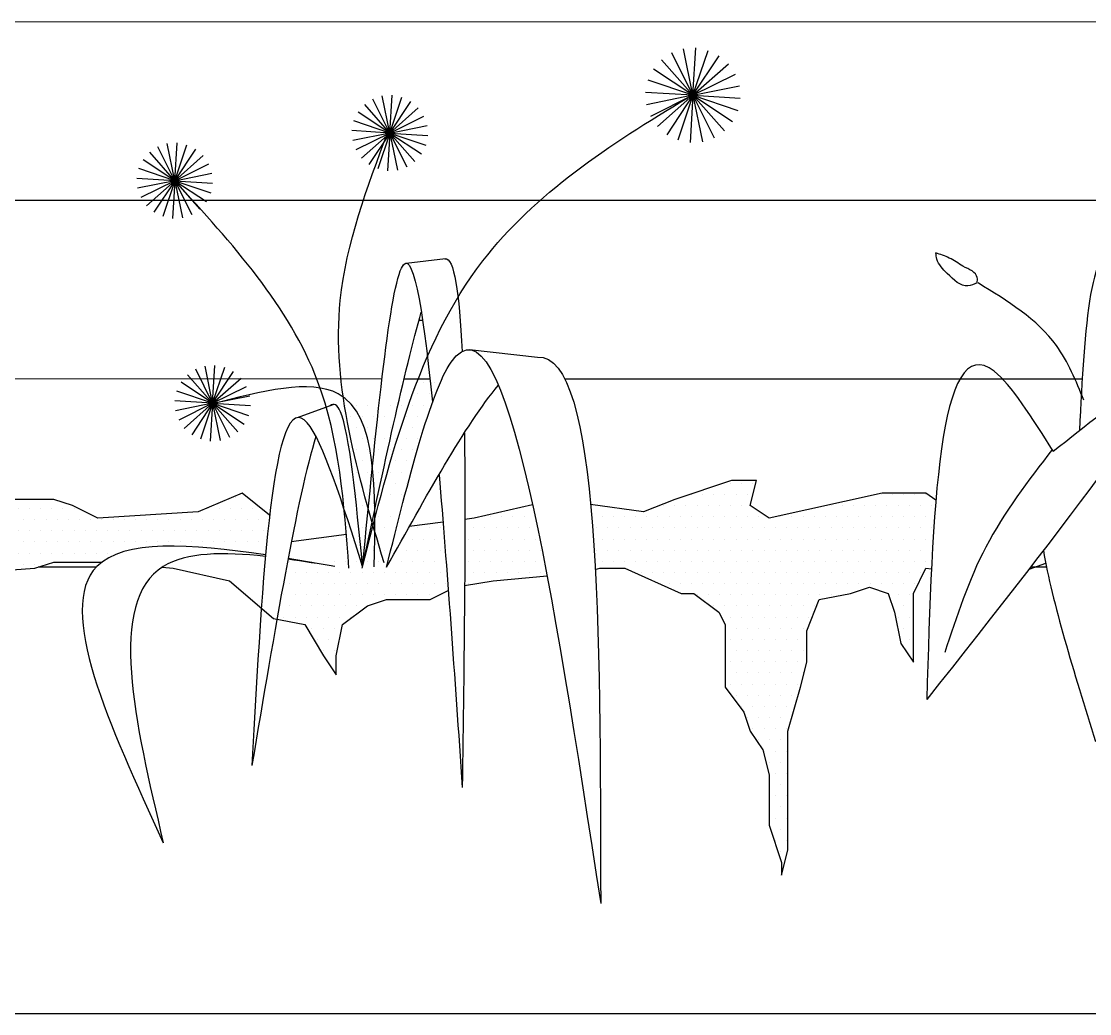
# Model space of a CAD drawing. Extents: x -7 to 226, y -20 to 32.
# Drawn here: x 162.669 to 163.267, y 7.074 to 7.63 of the extents above; entities that cross this region are included whole.
import ezdxf

# ---------------------------------------------------------------- set-up
doc = ezdxf.new("R2010")
doc.units = 0
doc.header["$LTSCALE"] = 20
doc.layers.get('0').update_dxf_attribs({"linetype": 'CONTINUOUS'})
for name, color, linetype in [('DIM', 244, 'CONTINUOUS'), ('MADEIRAME', 244, 'CONTINUOUS'), ('TELHADO', 1, 'CONTINUOUS'), ('VEGETAÇÃO', 92, 'CONTINUOUS'), ('VISTAP', 244, 'CONTINUOUS')]:
    doc.layers.add(name, color=color, linetype=linetype)

# ---------------------------------------------------------------- blocks, each defined once
blk = doc.blocks.new('*X90')
at = {"color": 0, "linetype": 'CONTINUOUS'}
for p, q in [((-18.471875, -31.10625), (-18.471875, -31.10625)), ((-18.465625, -31.10625), (-18.465625, -31.10625)), ((-18.475, -31.1125), (-18.475, -31.1125)), ((-18.46875, -31.1125), (-18.46875, -31.1125)), ((-18.515625, -31.11875), (-18.515625, -31.11875)), ((-18.509375, -31.11875), (-18.509375, -31.11875)), ((-18.503125, -31.11875), (-18.503125, -31.11875)), ((-18.496875, -31.11875), (-18.496875, -31.11875)), ((-18.490625, -31.11875), (-18.490625, -31.11875)), ((-18.484375, -31.11875), (-18.484375, -31.11875)), ((-18.478125, -31.11875), (-18.478125, -31.11875)), ((-18.471875, -31.11875), (-18.471875, -31.11875)), ((-18.5125, -31.125), (-18.5125, -31.125)), ((-18.50625, -31.125), (-18.50625, -31.125)), ((-18.5, -31.125), (-18.5, -31.125)), ((-18.49375, -31.125), (-18.49375, -31.125)), ((-18.4875, -31.125), (-18.4875, -31.125)), ((-18.48125, -31.125), (-18.48125, -31.125)), ((-18.475, -31.125), (-18.475, -31.125)), ((-18.515625, -31.13125), (-18.515625, -31.13125)), ((-18.509375, -31.13125), (-18.509375, -31.13125)), ((-18.503125, -31.13125), (-18.503125, -31.13125)), ((-18.496875, -31.13125), (-18.496875, -31.13125)), ((-18.490625, -31.13125), (-18.490625, -31.13125)), ((-18.484375, -31.13125), (-18.484375, -31.13125)), ((-18.478125, -31.13125), (-18.478125, -31.13125)), ((-18.471875, -31.13125), (-18.471875, -31.13125)), ((-18.5125, -31.1375), (-18.5125, -31.1375)), ((-18.50625, -31.1375), (-18.50625, -31.1375)), ((-18.5, -31.1375), (-18.5, -31.1375)), ((-18.49375, -31.1375), (-18.49375, -31.1375)), ((-18.4875, -31.1375), (-18.4875, -31.1375)), ((-18.48125, -31.1375), (-18.48125, -31.1375)), ((-18.475, -31.1375), (-18.475, -31.1375)), ((-18.509375, -31.14375), (-18.509375, -31.14375)), ((-18.503125, -31.14375), (-18.503125, -31.14375)), ((-18.496875, -31.14375), (-18.496875, -31.14375)), ((-18.490625, -31.14375), (-18.490625, -31.14375)), ((-18.484375, -31.14375), (-18.484375, -31.14375)), ((-18.478125, -31.14375), (-18.478125, -31.14375)), ((-18.5125, -31.15), (-18.5125, -31.15)), ((-18.50625, -31.15), (-18.50625, -31.15)), ((-18.5, -31.15), (-18.5, -31.15)), ((-18.49375, -31.15), (-18.49375, -31.15)), ((-18.4875, -31.15), (-18.4875, -31.15)), ((-18.48125, -31.15), (-18.48125, -31.15)), ((-18.509375, -31.15625), (-18.509375, -31.15625)), ((-18.503125, -31.15625), (-18.503125, -31.15625)), ((-18.496875, -31.15625), (-18.496875, -31.15625)), ((-18.490625, -31.15625), (-18.490625, -31.15625)), ((-18.484375, -31.15625), (-18.484375, -31.15625)), ((-18.50625, -31.1625), (-18.50625, -31.1625)), ((-18.5, -31.1625), (-18.5, -31.1625)), ((-18.49375, -31.1625), (-18.49375, -31.1625)), ((-18.4875, -31.1625), (-18.4875, -31.1625)), ((-18.48125, -31.1625), (-18.48125, -31.1625)), ((-18.509375, -31.16875), (-18.509375, -31.16875)), ((-18.503125, -31.16875), (-18.503125, -31.16875)), ((-18.496875, -31.16875), (-18.496875, -31.16875)), ((-18.490625, -31.16875), (-18.490625, -31.16875)), ((-18.484375, -31.16875), (-18.484375, -31.16875)), ((-18.50625, -31.175), (-18.50625, -31.175)), ((-18.5, -31.175), (-18.5, -31.175)), ((-18.4125, -31.175), (-18.4125, -31.175)), ((-18.515625, -31.18125), (-18.515625, -31.18125)), ((-18.503125, -31.18125), (-18.503125, -31.18125)), ((-18.496875, -31.18125), (-18.496875, -31.18125)), ((-18.490625, -31.18125), (-18.490625, -31.18125)), ((-18.434375, -31.18125), (-18.434375, -31.18125)), ((-18.428125, -31.18125), (-18.428125, -31.18125)), ((-18.421875, -31.18125), (-18.421875, -31.18125)), ((-18.415625, -31.18125), (-18.415625, -31.18125)), ((-18.409375, -31.18125), (-18.409375, -31.18125)), ((-18.50625, -31.1875), (-18.50625, -31.1875)), ((-18.49375, -31.1875), (-18.49375, -31.1875)), ((-18.4875, -31.1875), (-18.4875, -31.1875)), ((-18.475, -31.1875), (-18.475, -31.1875)), ((-18.46875, -31.1875), (-18.46875, -31.1875)), ((-18.4625, -31.1875), (-18.4625, -31.1875)), ((-18.44375, -31.1875), (-18.44375, -31.1875)), ((-18.4375, -31.1875), (-18.4375, -31.1875)), ((-18.43125, -31.1875), (-18.43125, -31.1875)), ((-18.425, -31.1875), (-18.425, -31.1875)), ((-18.41875, -31.1875), (-18.41875, -31.1875)), ((-18.4125, -31.1875), (-18.4125, -31.1875)), ((-18.528125, -31.19375), (-18.528125, -31.19375)), ((-18.521875, -31.19375), (-18.521875, -31.19375)), ((-18.515625, -31.19375), (-18.515625, -31.19375)), ((-18.503125, -31.19375), (-18.503125, -31.19375)), ((-18.478125, -31.19375), (-18.478125, -31.19375)), ((-18.471875, -31.19375), (-18.471875, -31.19375)), ((-18.465625, -31.19375), (-18.465625, -31.19375)), ((-18.446875, -31.19375), (-18.446875, -31.19375)), ((-18.440625, -31.19375), (-18.440625, -31.19375)), ((-18.434375, -31.19375), (-18.434375, -31.19375)), ((-18.428125, -31.19375), (-18.428125, -31.19375)), ((-18.421875, -31.19375), (-18.421875, -31.19375)), ((-18.415625, -31.19375), (-18.415625, -31.19375)), ((-18.409375, -31.19375), (-18.409375, -31.19375)), ((-18.5, -31.2), (-18.5, -31.2)), ((-18.49375, -31.2), (-18.49375, -31.2)), ((-18.48125, -31.2), (-18.48125, -31.2)), ((-18.475, -31.2), (-18.475, -31.2)), ((-18.46875, -31.2), (-18.46875, -31.2)), ((-18.4625, -31.2), (-18.4625, -31.2)), ((-18.44375, -31.2), (-18.44375, -31.2)), ((-18.4375, -31.2), (-18.4375, -31.2)), ((-18.43125, -31.2), (-18.43125, -31.2)), ((-18.425, -31.2), (-18.425, -31.2)), ((-18.41875, -31.2), (-18.41875, -31.2)), ((-18.4125, -31.2), (-18.4125, -31.2)), ((-18.40625, -31.2), (-18.40625, -31.2)), ((-18.546875, -31.20625), (-18.546875, -31.20625)), ((-18.540625, -31.20625), (-18.540625, -31.20625)), ((-18.534375, -31.20625), (-18.534375, -31.20625)), ((-18.528125, -31.20625), (-18.528125, -31.20625)), ((-18.521875, -31.20625), (-18.521875, -31.20625)), ((-18.515625, -31.20625), (-18.515625, -31.20625)), ((-18.509375, -31.20625), (-18.509375, -31.20625)), ((-18.503125, -31.20625), (-18.503125, -31.20625)), ((-18.496875, -31.20625), (-18.496875, -31.20625)), ((-18.490625, -31.20625), (-18.490625, -31.20625)), ((-18.484375, -31.20625), (-18.484375, -31.20625)), ((-18.478125, -31.20625), (-18.478125, -31.20625)), ((-18.471875, -31.20625), (-18.471875, -31.20625)), ((-18.465625, -31.20625), (-18.465625, -31.20625)), ((-18.459375, -31.20625), (-18.459375, -31.20625)), ((-18.446875, -31.20625), (-18.446875, -31.20625)), ((-18.440625, -31.20625), (-18.440625, -31.20625)), ((-18.434375, -31.20625), (-18.434375, -31.20625)), ((-18.428125, -31.20625), (-18.428125, -31.20625)), ((-18.421875, -31.20625), (-18.421875, -31.20625)), ((-18.415625, -31.20625), (-18.415625, -31.20625)), ((-18.409375, -31.20625), (-18.409375, -31.20625)), ((-18.54375, -31.2125), (-18.54375, -31.2125)), ((-18.5375, -31.2125), (-18.5375, -31.2125)), ((-18.53125, -31.2125), (-18.53125, -31.2125)), ((-18.525, -31.2125), (-18.525, -31.2125)), ((-18.51875, -31.2125), (-18.51875, -31.2125)), ((-18.5125, -31.2125), (-18.5125, -31.2125)), ((-18.50625, -31.2125), (-18.50625, -31.2125)), ((-18.5, -31.2125), (-18.5, -31.2125)), ((-18.49375, -31.2125), (-18.49375, -31.2125)), ((-18.4875, -31.2125), (-18.4875, -31.2125)), ((-18.48125, -31.2125), (-18.48125, -31.2125)), ((-18.475, -31.2125), (-18.475, -31.2125)), ((-18.46875, -31.2125), (-18.46875, -31.2125)), ((-18.4625, -31.2125), (-18.4625, -31.2125)), ((-18.44375, -31.2125), (-18.44375, -31.2125)), ((-18.4375, -31.2125), (-18.4375, -31.2125)), ((-18.43125, -31.2125), (-18.43125, -31.2125)), ((-18.425, -31.2125), (-18.425, -31.2125)), ((-18.41875, -31.2125), (-18.41875, -31.2125)), ((-18.4125, -31.2125), (-18.4125, -31.2125)), ((-18.40625, -31.2125), (-18.40625, -31.2125)), ((-18.546875, -31.21875), (-18.546875, -31.21875)), ((-18.540625, -31.21875), (-18.540625, -31.21875)), ((-18.534375, -31.21875), (-18.534375, -31.21875)), ((-18.528125, -31.21875), (-18.528125, -31.21875)), ((-18.521875, -31.21875), (-18.521875, -31.21875)), ((-18.515625, -31.21875), (-18.515625, -31.21875)), ((-18.509375, -31.21875), (-18.509375, -31.21875)), ((-18.503125, -31.21875), (-18.503125, -31.21875)), ((-18.496875, -31.21875), (-18.496875, -31.21875)), ((-18.490625, -31.21875), (-18.490625, -31.21875)), ((-18.484375, -31.21875), (-18.484375, -31.21875)), ((-18.478125, -31.21875), (-18.478125, -31.21875)), ((-18.471875, -31.21875), (-18.471875, -31.21875)), ((-18.465625, -31.21875), (-18.465625, -31.21875)), ((-18.459375, -31.21875), (-18.459375, -31.21875)), ((-18.446875, -31.21875), (-18.446875, -31.21875)), ((-18.55, -31.225), (-18.55, -31.225)), ((-18.54375, -31.225), (-18.54375, -31.225)), ((-18.5375, -31.225), (-18.5375, -31.225)), ((-18.53125, -31.225), (-18.53125, -31.225)), ((-18.525, -31.225), (-18.525, -31.225)), ((-18.51875, -31.225), (-18.51875, -31.225)), ((-18.5125, -31.225), (-18.5125, -31.225)), ((-18.50625, -31.225), (-18.50625, -31.225)), ((-18.5, -31.225), (-18.5, -31.225)), ((-18.49375, -31.225), (-18.49375, -31.225)), ((-18.4875, -31.225), (-18.4875, -31.225)), ((-18.48125, -31.225), (-18.48125, -31.225)), ((-18.475, -31.225), (-18.475, -31.225)), ((-18.46875, -31.225), (-18.46875, -31.225)), ((-18.546875, -31.23125), (-18.546875, -31.23125)), ((-18.540625, -31.23125), (-18.540625, -31.23125)), ((-18.534375, -31.23125), (-18.534375, -31.23125)), ((-18.528125, -31.23125), (-18.528125, -31.23125)), ((-18.521875, -31.23125), (-18.521875, -31.23125)), ((-18.515625, -31.23125), (-18.515625, -31.23125)), ((-18.509375, -31.23125), (-18.509375, -31.23125)), ((-18.55, -31.2375), (-18.55, -31.2375)), ((-18.54375, -31.2375), (-18.54375, -31.2375)), ((-18.5375, -31.2375), (-18.5375, -31.2375)), ((-18.53125, -31.2375), (-18.53125, -31.2375)), ((-18.525, -31.2375), (-18.525, -31.2375)), ((-18.51875, -31.2375), (-18.51875, -31.2375)), ((-18.5125, -31.2375), (-18.5125, -31.2375)), ((-18.534375, -31.24375), (-18.534375, -31.24375)), ((-18.528125, -31.24375), (-18.528125, -31.24375)), ((-18.521875, -31.24375), (-18.521875, -31.24375)), ((-18.53125, -31.25), (-18.53125, -31.25)), ((-18.525, -31.25), (-18.525, -31.25)), ((-18.528125, -31.25625), (-18.528125, -31.25625)), ((-18.521875, -31.25625), (-18.521875, -31.25625)), ((-18.525, -31.2625), (-18.525, -31.2625))]:
    blk.add_line(p, q, dxfattribs=at)
blk = doc.blocks.new('*X91')
at = {"color": 0, "linetype": 'CONTINUOUS'}
for p, q in [((-18.3, -31.1625), (-18.3, -31.1625)), ((-18.29375, -31.1625), (-18.29375, -31.1625)), ((-18.2875, -31.1625), (-18.2875, -31.1625)), ((-18.321875, -31.16875), (-18.321875, -31.16875)), ((-18.315625, -31.16875), (-18.315625, -31.16875)), ((-18.309375, -31.16875), (-18.309375, -31.16875)), ((-18.303125, -31.16875), (-18.303125, -31.16875)), ((-18.296875, -31.16875), (-18.296875, -31.16875)), ((-18.290625, -31.16875), (-18.290625, -31.16875)), ((-18.215625, -31.16875), (-18.215625, -31.16875)), ((-18.209375, -31.16875), (-18.209375, -31.16875)), ((-18.203125, -31.16875), (-18.203125, -31.16875)), ((-18.196875, -31.16875), (-18.196875, -31.16875)), ((-18.190625, -31.16875), (-18.190625, -31.16875)), ((-18.375, -31.175), (-18.375, -31.175)), ((-18.3375, -31.175), (-18.3375, -31.175)), ((-18.33125, -31.175), (-18.33125, -31.175)), ((-18.325, -31.175), (-18.325, -31.175)), ((-18.31875, -31.175), (-18.31875, -31.175)), ((-18.3125, -31.175), (-18.3125, -31.175)), ((-18.30625, -31.175), (-18.30625, -31.175)), ((-18.3, -31.175), (-18.3, -31.175)), ((-18.29375, -31.175), (-18.29375, -31.175)), ((-18.24375, -31.175), (-18.24375, -31.175)), ((-18.2375, -31.175), (-18.2375, -31.175)), ((-18.23125, -31.175), (-18.23125, -31.175)), ((-18.225, -31.175), (-18.225, -31.175)), ((-18.21875, -31.175), (-18.21875, -31.175)), ((-18.2125, -31.175), (-18.2125, -31.175)), ((-18.20625, -31.175), (-18.20625, -31.175)), ((-18.2, -31.175), (-18.2, -31.175)), ((-18.19375, -31.175), (-18.19375, -31.175)), ((-18.1875, -31.175), (-18.1875, -31.175)), ((-18.371875, -31.18125), (-18.371875, -31.18125)), ((-18.365625, -31.18125), (-18.365625, -31.18125)), ((-18.359375, -31.18125), (-18.359375, -31.18125)), ((-18.353125, -31.18125), (-18.353125, -31.18125)), ((-18.346875, -31.18125), (-18.346875, -31.18125)), ((-18.340625, -31.18125), (-18.340625, -31.18125)), ((-18.334375, -31.18125), (-18.334375, -31.18125)), ((-18.328125, -31.18125), (-18.328125, -31.18125)), ((-18.321875, -31.18125), (-18.321875, -31.18125)), ((-18.315625, -31.18125), (-18.315625, -31.18125)), ((-18.309375, -31.18125), (-18.309375, -31.18125)), ((-18.303125, -31.18125), (-18.303125, -31.18125)), ((-18.296875, -31.18125), (-18.296875, -31.18125)), ((-18.290625, -31.18125), (-18.290625, -31.18125)), ((-18.284375, -31.18125), (-18.284375, -31.18125)), ((-18.271875, -31.18125), (-18.271875, -31.18125)), ((-18.265625, -31.18125), (-18.265625, -31.18125)), ((-18.259375, -31.18125), (-18.259375, -31.18125)), ((-18.253125, -31.18125), (-18.253125, -31.18125)), ((-18.246875, -31.18125), (-18.246875, -31.18125)), ((-18.240625, -31.18125), (-18.240625, -31.18125)), ((-18.234375, -31.18125), (-18.234375, -31.18125)), ((-18.228125, -31.18125), (-18.228125, -31.18125)), ((-18.221875, -31.18125), (-18.221875, -31.18125)), ((-18.215625, -31.18125), (-18.215625, -31.18125)), ((-18.209375, -31.18125), (-18.209375, -31.18125)), ((-18.203125, -31.18125), (-18.203125, -31.18125)), ((-18.196875, -31.18125), (-18.196875, -31.18125)), ((-18.190625, -31.18125), (-18.190625, -31.18125)), ((-18.375, -31.1875), (-18.375, -31.1875)), ((-18.36875, -31.1875), (-18.36875, -31.1875)), ((-18.3625, -31.1875), (-18.3625, -31.1875)), ((-18.35625, -31.1875), (-18.35625, -31.1875)), ((-18.35, -31.1875), (-18.35, -31.1875)), ((-18.34375, -31.1875), (-18.34375, -31.1875)), ((-18.3375, -31.1875), (-18.3375, -31.1875)), ((-18.33125, -31.1875), (-18.33125, -31.1875)), ((-18.325, -31.1875), (-18.325, -31.1875)), ((-18.31875, -31.1875), (-18.31875, -31.1875)), ((-18.3125, -31.1875), (-18.3125, -31.1875)), ((-18.30625, -31.1875), (-18.30625, -31.1875)), ((-18.3, -31.1875), (-18.3, -31.1875)), ((-18.29375, -31.1875), (-18.29375, -31.1875)), ((-18.2875, -31.1875), (-18.2875, -31.1875)), ((-18.28125, -31.1875), (-18.28125, -31.1875)), ((-18.275, -31.1875), (-18.275, -31.1875)), ((-18.26875, -31.1875), (-18.26875, -31.1875)), ((-18.2625, -31.1875), (-18.2625, -31.1875)), ((-18.25625, -31.1875), (-18.25625, -31.1875)), ((-18.25, -31.1875), (-18.25, -31.1875)), ((-18.24375, -31.1875), (-18.24375, -31.1875)), ((-18.2375, -31.1875), (-18.2375, -31.1875)), ((-18.23125, -31.1875), (-18.23125, -31.1875)), ((-18.225, -31.1875), (-18.225, -31.1875)), ((-18.21875, -31.1875), (-18.21875, -31.1875)), ((-18.2125, -31.1875), (-18.2125, -31.1875)), ((-18.20625, -31.1875), (-18.20625, -31.1875)), ((-18.2, -31.1875), (-18.2, -31.1875)), ((-18.19375, -31.1875), (-18.19375, -31.1875)), ((-18.1875, -31.1875), (-18.1875, -31.1875)), ((-18.371875, -31.19375), (-18.371875, -31.19375)), ((-18.365625, -31.19375), (-18.365625, -31.19375)), ((-18.359375, -31.19375), (-18.359375, -31.19375)), ((-18.353125, -31.19375), (-18.353125, -31.19375)), ((-18.346875, -31.19375), (-18.346875, -31.19375)), ((-18.340625, -31.19375), (-18.340625, -31.19375)), ((-18.334375, -31.19375), (-18.334375, -31.19375)), ((-18.328125, -31.19375), (-18.328125, -31.19375)), ((-18.321875, -31.19375), (-18.321875, -31.19375)), ((-18.315625, -31.19375), (-18.315625, -31.19375)), ((-18.309375, -31.19375), (-18.309375, -31.19375)), ((-18.303125, -31.19375), (-18.303125, -31.19375)), ((-18.296875, -31.19375), (-18.296875, -31.19375)), ((-18.290625, -31.19375), (-18.290625, -31.19375)), ((-18.284375, -31.19375), (-18.284375, -31.19375)), ((-18.278125, -31.19375), (-18.278125, -31.19375)), ((-18.271875, -31.19375), (-18.271875, -31.19375)), ((-18.265625, -31.19375), (-18.265625, -31.19375)), ((-18.259375, -31.19375), (-18.259375, -31.19375)), ((-18.253125, -31.19375), (-18.253125, -31.19375)), ((-18.246875, -31.19375), (-18.246875, -31.19375)), ((-18.240625, -31.19375), (-18.240625, -31.19375)), ((-18.234375, -31.19375), (-18.234375, -31.19375)), ((-18.228125, -31.19375), (-18.228125, -31.19375)), ((-18.221875, -31.19375), (-18.221875, -31.19375)), ((-18.215625, -31.19375), (-18.215625, -31.19375)), ((-18.209375, -31.19375), (-18.209375, -31.19375)), ((-18.203125, -31.19375), (-18.203125, -31.19375)), ((-18.196875, -31.19375), (-18.196875, -31.19375)), ((-18.190625, -31.19375), (-18.190625, -31.19375)), ((-18.375, -31.2), (-18.375, -31.2)), ((-18.36875, -31.2), (-18.36875, -31.2)), ((-18.3625, -31.2), (-18.3625, -31.2)), ((-18.35625, -31.2), (-18.35625, -31.2)), ((-18.35, -31.2), (-18.35, -31.2)), ((-18.34375, -31.2), (-18.34375, -31.2)), ((-18.3375, -31.2), (-18.3375, -31.2)), ((-18.33125, -31.2), (-18.33125, -31.2)), ((-18.325, -31.2), (-18.325, -31.2)), ((-18.31875, -31.2), (-18.31875, -31.2)), ((-18.3125, -31.2), (-18.3125, -31.2)), ((-18.30625, -31.2), (-18.30625, -31.2)), ((-18.3, -31.2), (-18.3, -31.2)), ((-18.29375, -31.2), (-18.29375, -31.2)), ((-18.2875, -31.2), (-18.2875, -31.2)), ((-18.28125, -31.2), (-18.28125, -31.2)), ((-18.275, -31.2), (-18.275, -31.2)), ((-18.26875, -31.2), (-18.26875, -31.2)), ((-18.2625, -31.2), (-18.2625, -31.2)), ((-18.25625, -31.2), (-18.25625, -31.2)), ((-18.25, -31.2), (-18.25, -31.2)), ((-18.24375, -31.2), (-18.24375, -31.2)), ((-18.2375, -31.2), (-18.2375, -31.2)), ((-18.23125, -31.2), (-18.23125, -31.2)), ((-18.225, -31.2), (-18.225, -31.2)), ((-18.21875, -31.2), (-18.21875, -31.2)), ((-18.2125, -31.2), (-18.2125, -31.2)), ((-18.20625, -31.2), (-18.20625, -31.2)), ((-18.2, -31.2), (-18.2, -31.2)), ((-18.19375, -31.2), (-18.19375, -31.2)), ((-18.1875, -31.2), (-18.1875, -31.2)), ((-18.371875, -31.20625), (-18.371875, -31.20625)), ((-18.365625, -31.20625), (-18.365625, -31.20625)), ((-18.359375, -31.20625), (-18.359375, -31.20625)), ((-18.353125, -31.20625), (-18.353125, -31.20625)), ((-18.346875, -31.20625), (-18.346875, -31.20625)), ((-18.340625, -31.20625), (-18.340625, -31.20625)), ((-18.334375, -31.20625), (-18.334375, -31.20625)), ((-18.328125, -31.20625), (-18.328125, -31.20625)), ((-18.321875, -31.20625), (-18.321875, -31.20625)), ((-18.315625, -31.20625), (-18.315625, -31.20625)), ((-18.309375, -31.20625), (-18.309375, -31.20625)), ((-18.303125, -31.20625), (-18.303125, -31.20625)), ((-18.296875, -31.20625), (-18.296875, -31.20625)), ((-18.290625, -31.20625), (-18.290625, -31.20625)), ((-18.284375, -31.20625), (-18.284375, -31.20625)), ((-18.278125, -31.20625), (-18.278125, -31.20625)), ((-18.271875, -31.20625), (-18.271875, -31.20625)), ((-18.265625, -31.20625), (-18.265625, -31.20625)), ((-18.259375, -31.20625), (-18.259375, -31.20625)), ((-18.253125, -31.20625), (-18.253125, -31.20625)), ((-18.246875, -31.20625), (-18.246875, -31.20625)), ((-18.240625, -31.20625), (-18.240625, -31.20625)), ((-18.234375, -31.20625), (-18.234375, -31.20625)), ((-18.228125, -31.20625), (-18.228125, -31.20625)), ((-18.221875, -31.20625), (-18.221875, -31.20625)), ((-18.215625, -31.20625), (-18.215625, -31.20625)), ((-18.209375, -31.20625), (-18.209375, -31.20625)), ((-18.203125, -31.20625), (-18.203125, -31.20625)), ((-18.196875, -31.20625), (-18.196875, -31.20625)), ((-18.190625, -31.20625), (-18.190625, -31.20625)), ((-18.35, -31.2125), (-18.35, -31.2125)), ((-18.34375, -31.2125), (-18.34375, -31.2125)), ((-18.3375, -31.2125), (-18.3375, -31.2125)), ((-18.33125, -31.2125), (-18.33125, -31.2125)), ((-18.325, -31.2125), (-18.325, -31.2125)), ((-18.31875, -31.2125), (-18.31875, -31.2125)), ((-18.3125, -31.2125), (-18.3125, -31.2125)), ((-18.30625, -31.2125), (-18.30625, -31.2125)), ((-18.3, -31.2125), (-18.3, -31.2125)), ((-18.29375, -31.2125), (-18.29375, -31.2125)), ((-18.2875, -31.2125), (-18.2875, -31.2125)), ((-18.28125, -31.2125), (-18.28125, -31.2125)), ((-18.275, -31.2125), (-18.275, -31.2125)), ((-18.26875, -31.2125), (-18.26875, -31.2125)), ((-18.2625, -31.2125), (-18.2625, -31.2125)), ((-18.25625, -31.2125), (-18.25625, -31.2125)), ((-18.25, -31.2125), (-18.25, -31.2125)), ((-18.24375, -31.2125), (-18.24375, -31.2125)), ((-18.2375, -31.2125), (-18.2375, -31.2125)), ((-18.23125, -31.2125), (-18.23125, -31.2125)), ((-18.225, -31.2125), (-18.225, -31.2125)), ((-18.21875, -31.2125), (-18.21875, -31.2125)), ((-18.2125, -31.2125), (-18.2125, -31.2125)), ((-18.20625, -31.2125), (-18.20625, -31.2125)), ((-18.2, -31.2125), (-18.2, -31.2125)), ((-18.19375, -31.2125), (-18.19375, -31.2125)), ((-18.334375, -31.21875), (-18.334375, -31.21875)), ((-18.328125, -31.21875), (-18.328125, -31.21875)), ((-18.321875, -31.21875), (-18.321875, -31.21875)), ((-18.315625, -31.21875), (-18.315625, -31.21875)), ((-18.309375, -31.21875), (-18.309375, -31.21875)), ((-18.303125, -31.21875), (-18.303125, -31.21875)), ((-18.296875, -31.21875), (-18.296875, -31.21875)), ((-18.290625, -31.21875), (-18.290625, -31.21875)), ((-18.284375, -31.21875), (-18.284375, -31.21875)), ((-18.278125, -31.21875), (-18.278125, -31.21875)), ((-18.271875, -31.21875), (-18.271875, -31.21875)), ((-18.265625, -31.21875), (-18.265625, -31.21875)), ((-18.259375, -31.21875), (-18.259375, -31.21875)), ((-18.253125, -31.21875), (-18.253125, -31.21875)), ((-18.246875, -31.21875), (-18.246875, -31.21875)), ((-18.240625, -31.21875), (-18.240625, -31.21875)), ((-18.234375, -31.21875), (-18.234375, -31.21875)), ((-18.228125, -31.21875), (-18.228125, -31.21875)), ((-18.221875, -31.21875), (-18.221875, -31.21875)), ((-18.215625, -31.21875), (-18.215625, -31.21875)), ((-18.209375, -31.21875), (-18.209375, -31.21875)), ((-18.203125, -31.21875), (-18.203125, -31.21875)), ((-18.196875, -31.21875), (-18.196875, -31.21875)), ((-18.31875, -31.225), (-18.31875, -31.225)), ((-18.3125, -31.225), (-18.3125, -31.225)), ((-18.30625, -31.225), (-18.30625, -31.225)), ((-18.3, -31.225), (-18.3, -31.225)), ((-18.29375, -31.225), (-18.29375, -31.225)), ((-18.2875, -31.225), (-18.2875, -31.225)), ((-18.28125, -31.225), (-18.28125, -31.225)), ((-18.275, -31.225), (-18.275, -31.225)), ((-18.26875, -31.225), (-18.26875, -31.225)), ((-18.2625, -31.225), (-18.2625, -31.225)), ((-18.25625, -31.225), (-18.25625, -31.225)), ((-18.25, -31.225), (-18.25, -31.225)), ((-18.24375, -31.225), (-18.24375, -31.225)), ((-18.2375, -31.225), (-18.2375, -31.225)), ((-18.20625, -31.225), (-18.20625, -31.225)), ((-18.2, -31.225), (-18.2, -31.225)), ((-18.309375, -31.23125), (-18.309375, -31.23125)), ((-18.303125, -31.23125), (-18.303125, -31.23125)), ((-18.296875, -31.23125), (-18.296875, -31.23125)), ((-18.290625, -31.23125), (-18.290625, -31.23125)), ((-18.284375, -31.23125), (-18.284375, -31.23125)), ((-18.278125, -31.23125), (-18.278125, -31.23125)), ((-18.271875, -31.23125), (-18.271875, -31.23125)), ((-18.265625, -31.23125), (-18.265625, -31.23125)), ((-18.259375, -31.23125), (-18.259375, -31.23125)), ((-18.253125, -31.23125), (-18.253125, -31.23125)), ((-18.203125, -31.23125), (-18.203125, -31.23125)), ((-18.3, -31.2375), (-18.3, -31.2375)), ((-18.29375, -31.2375), (-18.29375, -31.2375)), ((-18.2875, -31.2375), (-18.2875, -31.2375)), ((-18.28125, -31.2375), (-18.28125, -31.2375)), ((-18.275, -31.2375), (-18.275, -31.2375)), ((-18.26875, -31.2375), (-18.26875, -31.2375)), ((-18.2625, -31.2375), (-18.2625, -31.2375)), ((-18.25625, -31.2375), (-18.25625, -31.2375)), ((-18.20625, -31.2375), (-18.20625, -31.2375)), ((-18.2, -31.2375), (-18.2, -31.2375)), ((-18.296875, -31.24375), (-18.296875, -31.24375)), ((-18.290625, -31.24375), (-18.290625, -31.24375)), ((-18.284375, -31.24375), (-18.284375, -31.24375)), ((-18.278125, -31.24375), (-18.278125, -31.24375)), ((-18.271875, -31.24375), (-18.271875, -31.24375)), ((-18.265625, -31.24375), (-18.265625, -31.24375)), ((-18.259375, -31.24375), (-18.259375, -31.24375)), ((-18.203125, -31.24375), (-18.203125, -31.24375)), ((-18.3, -31.25), (-18.3, -31.25)), ((-18.29375, -31.25), (-18.29375, -31.25)), ((-18.2875, -31.25), (-18.2875, -31.25)), ((-18.28125, -31.25), (-18.28125, -31.25)), ((-18.275, -31.25), (-18.275, -31.25)), ((-18.26875, -31.25), (-18.26875, -31.25)), ((-18.2625, -31.25), (-18.2625, -31.25)), ((-18.2, -31.25), (-18.2, -31.25)), ((-18.296875, -31.25625), (-18.296875, -31.25625)), ((-18.290625, -31.25625), (-18.290625, -31.25625)), ((-18.284375, -31.25625), (-18.284375, -31.25625)), ((-18.278125, -31.25625), (-18.278125, -31.25625)), ((-18.271875, -31.25625), (-18.271875, -31.25625)), ((-18.265625, -31.25625), (-18.265625, -31.25625)), ((-18.259375, -31.25625), (-18.259375, -31.25625)), ((-18.3, -31.2625), (-18.3, -31.2625)), ((-18.29375, -31.2625), (-18.29375, -31.2625)), ((-18.2875, -31.2625), (-18.2875, -31.2625)), ((-18.28125, -31.2625), (-18.28125, -31.2625)), ((-18.275, -31.2625), (-18.275, -31.2625)), ((-18.26875, -31.2625), (-18.26875, -31.2625)), ((-18.2625, -31.2625), (-18.2625, -31.2625)), ((-18.296875, -31.26875), (-18.296875, -31.26875)), ((-18.290625, -31.26875), (-18.290625, -31.26875)), ((-18.284375, -31.26875), (-18.284375, -31.26875)), ((-18.278125, -31.26875), (-18.278125, -31.26875)), ((-18.271875, -31.26875), (-18.271875, -31.26875)), ((-18.265625, -31.26875), (-18.265625, -31.26875)), ((-18.259375, -31.26875), (-18.259375, -31.26875)), ((-18.3, -31.275), (-18.3, -31.275)), ((-18.29375, -31.275), (-18.29375, -31.275)), ((-18.2875, -31.275), (-18.2875, -31.275)), ((-18.28125, -31.275), (-18.28125, -31.275)), ((-18.275, -31.275), (-18.275, -31.275)), ((-18.26875, -31.275), (-18.26875, -31.275)), ((-18.2625, -31.275), (-18.2625, -31.275)), ((-18.296875, -31.28125), (-18.296875, -31.28125)), ((-18.290625, -31.28125), (-18.290625, -31.28125)), ((-18.284375, -31.28125), (-18.284375, -31.28125)), ((-18.278125, -31.28125), (-18.278125, -31.28125)), ((-18.271875, -31.28125), (-18.271875, -31.28125)), ((-18.265625, -31.28125), (-18.265625, -31.28125)), ((-18.29375, -31.2875), (-18.29375, -31.2875)), ((-18.2875, -31.2875), (-18.2875, -31.2875)), ((-18.28125, -31.2875), (-18.28125, -31.2875)), ((-18.275, -31.2875), (-18.275, -31.2875)), ((-18.26875, -31.2875), (-18.26875, -31.2875)), ((-18.290625, -31.29375), (-18.290625, -31.29375)), ((-18.284375, -31.29375), (-18.284375, -31.29375)), ((-18.278125, -31.29375), (-18.278125, -31.29375)), ((-18.271875, -31.29375), (-18.271875, -31.29375)), ((-18.2875, -31.3), (-18.2875, -31.3)), ((-18.28125, -31.3), (-18.28125, -31.3)), ((-18.275, -31.3), (-18.275, -31.3)), ((-18.26875, -31.3), (-18.26875, -31.3)), ((-18.284375, -31.30625), (-18.284375, -31.30625)), ((-18.278125, -31.30625), (-18.278125, -31.30625)), ((-18.271875, -31.30625), (-18.271875, -31.30625)), ((-18.28125, -31.3125), (-18.28125, -31.3125)), ((-18.275, -31.3125), (-18.275, -31.3125)), ((-18.26875, -31.3125), (-18.26875, -31.3125)), ((-18.278125, -31.31875), (-18.278125, -31.31875)), ((-18.271875, -31.31875), (-18.271875, -31.31875)), ((-18.275, -31.325), (-18.275, -31.325)), ((-18.26875, -31.325), (-18.26875, -31.325)), ((-18.278125, -31.33125), (-18.278125, -31.33125)), ((-18.271875, -31.33125), (-18.271875, -31.33125)), ((-18.275, -31.3375), (-18.275, -31.3375)), ((-18.26875, -31.3375), (-18.26875, -31.3375)), ((-18.278125, -31.34375), (-18.278125, -31.34375)), ((-18.271875, -31.34375), (-18.271875, -31.34375)), ((-18.275, -31.35), (-18.275, -31.35)), ((-18.26875, -31.35), (-18.26875, -31.35)), ((-18.271875, -31.35625), (-18.271875, -31.35625)), ((-18.275, -31.3625), (-18.275, -31.3625)), ((-18.26875, -31.3625), (-18.26875, -31.3625)), ((-18.271875, -31.36875), (-18.271875, -31.36875))]:
    blk.add_line(p, q, dxfattribs=at)
blk = doc.blocks.new('*X96')
at = {"color": 0, "linetype": 'CONTINUOUS'}
for p, q in [((2.2, -57.425), (2.2, -57.425)), ((2.20625, -57.425), (2.20625, -57.425)), ((2.009375, -57.43125), (2.009375, -57.43125)), ((2.015625, -57.43125), (2.015625, -57.43125)), ((2.021875, -57.43125), (2.021875, -57.43125)), ((2.028125, -57.43125), (2.028125, -57.43125)), ((2.034375, -57.43125), (2.034375, -57.43125)), ((2.040625, -57.43125), (2.040625, -57.43125)), ((2.046875, -57.43125), (2.046875, -57.43125)), ((2.053125, -57.43125), (2.053125, -57.43125)), ((2.059375, -57.43125), (2.059375, -57.43125)), ((2.065625, -57.43125), (2.065625, -57.43125)), ((2.071875, -57.43125), (2.071875, -57.43125)), ((2.078125, -57.43125), (2.078125, -57.43125)), ((2.084375, -57.43125), (2.084375, -57.43125)), ((2.090625, -57.43125), (2.090625, -57.43125)), ((2.096875, -57.43125), (2.096875, -57.43125)), ((2.103125, -57.43125), (2.103125, -57.43125)), ((2.109375, -57.43125), (2.109375, -57.43125)), ((2.184375, -57.43125), (2.184375, -57.43125)), ((2.190625, -57.43125), (2.190625, -57.43125)), ((2.196875, -57.43125), (2.196875, -57.43125)), ((2.203125, -57.43125), (2.203125, -57.43125)), ((2.209375, -57.43125), (2.209375, -57.43125)), ((2, -57.4375), (2, -57.4375)), ((2.00625, -57.4375), (2.00625, -57.4375)), ((2.0125, -57.4375), (2.0125, -57.4375)), ((2.01875, -57.4375), (2.01875, -57.4375)), ((2.025, -57.4375), (2.025, -57.4375)), ((2.03125, -57.4375), (2.03125, -57.4375)), ((2.0375, -57.4375), (2.0375, -57.4375)), ((2.04375, -57.4375), (2.04375, -57.4375)), ((2.05, -57.4375), (2.05, -57.4375)), ((2.05625, -57.4375), (2.05625, -57.4375)), ((2.0625, -57.4375), (2.0625, -57.4375)), ((2.06875, -57.4375), (2.06875, -57.4375)), ((2.075, -57.4375), (2.075, -57.4375)), ((2.08125, -57.4375), (2.08125, -57.4375)), ((2.0875, -57.4375), (2.0875, -57.4375)), ((2.09375, -57.4375), (2.09375, -57.4375)), ((2.1, -57.4375), (2.1, -57.4375)), ((2.10625, -57.4375), (2.10625, -57.4375)), ((2.1125, -57.4375), (2.1125, -57.4375)), ((2.11875, -57.4375), (2.11875, -57.4375)), ((2.125, -57.4375), (2.125, -57.4375)), ((2.13125, -57.4375), (2.13125, -57.4375)), ((2.1375, -57.4375), (2.1375, -57.4375)), ((2.14375, -57.4375), (2.14375, -57.4375)), ((2.15, -57.4375), (2.15, -57.4375)), ((2.15625, -57.4375), (2.15625, -57.4375)), ((2.1625, -57.4375), (2.1625, -57.4375)), ((2.16875, -57.4375), (2.16875, -57.4375)), ((2.175, -57.4375), (2.175, -57.4375)), ((2.18125, -57.4375), (2.18125, -57.4375)), ((2.1875, -57.4375), (2.1875, -57.4375)), ((2.19375, -57.4375), (2.19375, -57.4375)), ((2.2, -57.4375), (2.2, -57.4375)), ((2.20625, -57.4375), (2.20625, -57.4375)), ((2.2125, -57.4375), (2.2125, -57.4375)), ((1.996875, -57.44375), (1.996875, -57.44375)), ((2.003125, -57.44375), (2.003125, -57.44375)), ((2.009375, -57.44375), (2.009375, -57.44375)), ((2.015625, -57.44375), (2.015625, -57.44375)), ((2.021875, -57.44375), (2.021875, -57.44375)), ((2.028125, -57.44375), (2.028125, -57.44375)), ((2.034375, -57.44375), (2.034375, -57.44375)), ((2.040625, -57.44375), (2.040625, -57.44375)), ((2.046875, -57.44375), (2.046875, -57.44375)), ((2.053125, -57.44375), (2.053125, -57.44375)), ((2.059375, -57.44375), (2.059375, -57.44375)), ((2.065625, -57.44375), (2.065625, -57.44375)), ((2.071875, -57.44375), (2.071875, -57.44375)), ((2.078125, -57.44375), (2.078125, -57.44375)), ((2.084375, -57.44375), (2.084375, -57.44375)), ((2.090625, -57.44375), (2.090625, -57.44375)), ((2.096875, -57.44375), (2.096875, -57.44375)), ((2.103125, -57.44375), (2.103125, -57.44375)), ((2.109375, -57.44375), (2.109375, -57.44375)), ((2.115625, -57.44375), (2.115625, -57.44375)), ((2.121875, -57.44375), (2.121875, -57.44375)), ((2.128125, -57.44375), (2.128125, -57.44375)), ((2.134375, -57.44375), (2.134375, -57.44375)), ((2.140625, -57.44375), (2.140625, -57.44375)), ((2.146875, -57.44375), (2.146875, -57.44375)), ((2.153125, -57.44375), (2.153125, -57.44375)), ((2.159375, -57.44375), (2.159375, -57.44375)), ((2.165625, -57.44375), (2.165625, -57.44375)), ((2.171875, -57.44375), (2.171875, -57.44375)), ((2.178125, -57.44375), (2.178125, -57.44375)), ((2.184375, -57.44375), (2.184375, -57.44375)), ((2.190625, -57.44375), (2.190625, -57.44375)), ((2.196875, -57.44375), (2.196875, -57.44375)), ((2.203125, -57.44375), (2.203125, -57.44375)), ((2.209375, -57.44375), (2.209375, -57.44375)), ((2.215625, -57.44375), (2.215625, -57.44375)), ((1.99375, -57.45), (1.99375, -57.45)), ((2, -57.45), (2, -57.45)), ((2.00625, -57.45), (2.00625, -57.45)), ((2.0125, -57.45), (2.0125, -57.45)), ((2.01875, -57.45), (2.01875, -57.45)), ((2.025, -57.45), (2.025, -57.45)), ((2.03125, -57.45), (2.03125, -57.45)), ((2.0375, -57.45), (2.0375, -57.45)), ((2.04375, -57.45), (2.04375, -57.45)), ((2.05, -57.45), (2.05, -57.45)), ((2.05625, -57.45), (2.05625, -57.45)), ((2.0625, -57.45), (2.0625, -57.45)), ((2.06875, -57.45), (2.06875, -57.45)), ((2.075, -57.45), (2.075, -57.45)), ((2.08125, -57.45), (2.08125, -57.45)), ((2.0875, -57.45), (2.0875, -57.45)), ((2.09375, -57.45), (2.09375, -57.45)), ((2.1, -57.45), (2.1, -57.45)), ((2.10625, -57.45), (2.10625, -57.45)), ((2.1125, -57.45), (2.1125, -57.45)), ((2.11875, -57.45), (2.11875, -57.45)), ((2.125, -57.45), (2.125, -57.45)), ((2.13125, -57.45), (2.13125, -57.45)), ((2.1375, -57.45), (2.1375, -57.45)), ((2.14375, -57.45), (2.14375, -57.45)), ((2.15, -57.45), (2.15, -57.45)), ((2.15625, -57.45), (2.15625, -57.45)), ((2.1625, -57.45), (2.1625, -57.45)), ((2.16875, -57.45), (2.16875, -57.45)), ((2.175, -57.45), (2.175, -57.45)), ((2.18125, -57.45), (2.18125, -57.45)), ((2.1875, -57.45), (2.1875, -57.45)), ((2.19375, -57.45), (2.19375, -57.45)), ((2.2, -57.45), (2.2, -57.45)), ((2.20625, -57.45), (2.20625, -57.45)), ((2.2125, -57.45), (2.2125, -57.45)), ((1.990625, -57.45625), (1.990625, -57.45625)), ((1.996875, -57.45625), (1.996875, -57.45625)), ((2.003125, -57.45625), (2.003125, -57.45625)), ((2.009375, -57.45625), (2.009375, -57.45625)), ((2.015625, -57.45625), (2.015625, -57.45625)), ((2.021875, -57.45625), (2.021875, -57.45625)), ((2.028125, -57.45625), (2.028125, -57.45625)), ((2.034375, -57.45625), (2.034375, -57.45625)), ((2.040625, -57.45625), (2.040625, -57.45625)), ((2.046875, -57.45625), (2.046875, -57.45625)), ((2.053125, -57.45625), (2.053125, -57.45625)), ((2.059375, -57.45625), (2.059375, -57.45625)), ((2.065625, -57.45625), (2.065625, -57.45625)), ((2.071875, -57.45625), (2.071875, -57.45625)), ((2.078125, -57.45625), (2.078125, -57.45625)), ((2.084375, -57.45625), (2.084375, -57.45625)), ((2.090625, -57.45625), (2.090625, -57.45625)), ((2.096875, -57.45625), (2.096875, -57.45625)), ((2.103125, -57.45625), (2.103125, -57.45625)), ((2.109375, -57.45625), (2.109375, -57.45625)), ((2.115625, -57.45625), (2.115625, -57.45625)), ((2.121875, -57.45625), (2.121875, -57.45625)), ((2.128125, -57.45625), (2.128125, -57.45625)), ((2.134375, -57.45625), (2.134375, -57.45625)), ((2.209375, -57.45625), (2.209375, -57.45625)), ((2.215625, -57.45625), (2.215625, -57.45625)), ((1.98125, -57.4625), (1.98125, -57.4625)), ((1.9875, -57.4625), (1.9875, -57.4625)), ((1.99375, -57.4625), (1.99375, -57.4625)), ((2, -57.4625), (2, -57.4625)), ((2.00625, -57.4625), (2.00625, -57.4625)), ((2.0125, -57.4625), (2.0125, -57.4625)), ((2.01875, -57.4625), (2.01875, -57.4625)), ((2.025, -57.4625), (2.025, -57.4625)), ((2.03125, -57.4625), (2.03125, -57.4625)), ((2.0375, -57.4625), (2.0375, -57.4625)), ((2.04375, -57.4625), (2.04375, -57.4625)), ((2.05, -57.4625), (2.05, -57.4625)), ((2.05625, -57.4625), (2.05625, -57.4625)), ((2.0625, -57.4625), (2.0625, -57.4625)), ((2.06875, -57.4625), (2.06875, -57.4625)), ((2.075, -57.4625), (2.075, -57.4625)), ((2.08125, -57.4625), (2.08125, -57.4625)), ((2.0875, -57.4625), (2.0875, -57.4625)), ((2.09375, -57.4625), (2.09375, -57.4625)), ((1.984375, -57.46875), (1.984375, -57.46875)), ((1.990625, -57.46875), (1.990625, -57.46875)), ((1.996875, -57.46875), (1.996875, -57.46875)), ((2.003125, -57.46875), (2.003125, -57.46875)), ((2.009375, -57.46875), (2.009375, -57.46875)), ((2.015625, -57.46875), (2.015625, -57.46875)), ((2.021875, -57.46875), (2.021875, -57.46875)), ((2.028125, -57.46875), (2.028125, -57.46875)), ((2.034375, -57.46875), (2.034375, -57.46875)), ((1.9875, -57.475), (1.9875, -57.475)), ((1.99375, -57.475), (1.99375, -57.475)), ((2, -57.475), (2, -57.475)), ((2.00625, -57.475), (2.00625, -57.475)), ((2.0125, -57.475), (2.0125, -57.475)), ((2.01875, -57.475), (2.01875, -57.475)), ((2.025, -57.475), (2.025, -57.475)), ((2.03125, -57.475), (2.03125, -57.475)), ((1.990625, -57.48125), (1.990625, -57.48125)), ((1.996875, -57.48125), (1.996875, -57.48125)), ((2.003125, -57.48125), (2.003125, -57.48125)), ((2.009375, -57.48125), (2.009375, -57.48125)), ((2.015625, -57.48125), (2.015625, -57.48125)), ((2.021875, -57.48125), (2.021875, -57.48125)), ((2.028125, -57.48125), (2.028125, -57.48125)), ((1.99375, -57.4875), (1.99375, -57.4875)), ((2, -57.4875), (2, -57.4875)), ((2.00625, -57.4875), (2.00625, -57.4875)), ((2.0125, -57.4875), (2.0125, -57.4875)), ((2.01875, -57.4875), (2.01875, -57.4875)), ((2.025, -57.4875), (2.025, -57.4875)), ((1.990625, -57.49375), (1.990625, -57.49375)), ((1.996875, -57.49375), (1.996875, -57.49375)), ((2.003125, -57.49375), (2.003125, -57.49375)), ((2.009375, -57.49375), (2.009375, -57.49375)), ((2.015625, -57.49375), (2.015625, -57.49375)), ((2.021875, -57.49375), (2.021875, -57.49375)), ((1.99375, -57.5), (1.99375, -57.5)), ((2, -57.5), (2, -57.5)), ((2.00625, -57.5), (2.00625, -57.5)), ((2.0125, -57.5), (2.0125, -57.5)), ((2.01875, -57.5), (2.01875, -57.5)), ((1.996875, -57.50625), (1.996875, -57.50625)), ((2.003125, -57.50625), (2.003125, -57.50625)), ((2.009375, -57.50625), (2.009375, -57.50625)), ((2.015625, -57.50625), (2.015625, -57.50625)), ((1.99375, -57.5125), (1.99375, -57.5125)), ((2, -57.5125), (2, -57.5125)), ((2.00625, -57.5125), (2.00625, -57.5125)), ((2.0125, -57.5125), (2.0125, -57.5125)), ((1.996875, -57.51875), (1.996875, -57.51875)), ((2.003125, -57.51875), (2.003125, -57.51875)), ((2.009375, -57.51875), (2.009375, -57.51875)), ((2.015625, -57.51875), (2.015625, -57.51875)), ((2, -57.525), (2, -57.525)), ((2.00625, -57.525), (2.00625, -57.525)), ((2.0125, -57.525), (2.0125, -57.525)), ((1.996875, -57.53125), (1.996875, -57.53125)), ((2.003125, -57.53125), (2.003125, -57.53125)), ((2.009375, -57.53125), (2.009375, -57.53125))]:
    blk.add_line(p, q, dxfattribs=at)
blk = doc.blocks.new('A$C3')
at = {"layer": 'DIM', "color": 10, "linetype": 'CONTINUOUS'}
for points in [[(4.8473, 1.98182), (4.84151, 1.98992), (4.84093, 1.99339)], [(4.85599, 1.98587), (4.84846, 1.9905), (4.84093, 1.99339)], [(4.8641, 1.97661), (4.8641, 1.97951), (4.85599, 1.98587)], [(4.8641, 1.97661), (4.85889, 1.97488), (4.8473, 1.98182)]]:
    blk.add_spline(points, degree=3, dxfattribs=at)
at = {"layer": 'DIM', "color": 72, "linetype": 'CONTINUOUS'}
for points in [[(4.92378, 1.91082), (4.90842, 1.94148), (4.86456, 1.97653)], [(4.90623, 1.88344), (4.86895, 1.82868), (4.84592, 1.76954)]]:
    blk.add_spline(points, degree=3, dxfattribs=at)
at = {"layer": 'TELHADO', "color": 1, "linetype": 'CONTINUOUS'}
for points in [[(4.37087, 1.81736), (4.33842, 1.81736)], [(4.9029, 1.81736), (4.89392, 1.81736)], [(4.25094, 1.74901), (4.25094, 1.56736), (5.45094, 1.56736), (5.45094, 1.75099)]]:
    blk.add_lwpolyline(points, dxfattribs=at)
at = {"layer": 'VEGETAÇÃO', "color": 10, "linetype": 'CONTINUOUS'}
for p, q in [((4.70497, 2.08164), (4.69314, 2.10541)), ((4.70497, 2.08164), (4.69969, 2.10766)), ((4.70497, 2.08164), (4.70661, 2.10814)), ((4.70497, 2.08164), (4.71341, 2.10681)), ((4.70497, 2.08164), (4.68739, 2.10154)), ((4.70497, 2.08164), (4.71963, 2.10377)), ((4.70497, 2.08164), (4.72486, 2.09922)), ((4.70497, 2.08164), (4.68284, 2.09631)), ((4.70497, 2.08164), (4.72873, 2.09347)), ((4.70497, 2.08164), (4.6798, 2.09009)), ((4.53529, 2.06052), (4.53107, 2.08133)), ((4.53529, 2.06052), (4.5366, 2.08171)), ((4.70497, 2.08164), (4.67847, 2.08329)), ((4.70497, 2.08164), (4.67895, 2.07637)), ((4.70497, 2.08164), (4.6812, 2.06982)), ((4.70497, 2.08164), (4.68507, 2.06407)), ((4.70497, 2.08164), (4.6903, 2.05952)), ((4.70497, 2.08164), (4.69652, 2.05648)), ((4.70497, 2.08164), (4.70332, 2.05515)), ((4.70497, 2.08164), (4.73098, 2.08692)), ((4.70497, 2.08164), (4.71024, 2.05563)), ((4.70497, 2.08164), (4.71679, 2.05788)), ((4.70497, 2.08164), (4.72254, 2.06175)), ((4.70497, 2.08164), (4.72709, 2.06698)), ((4.70497, 2.08164), (4.73013, 2.0732)), ((4.70497, 2.08164), (4.73146, 2.08)), ((4.53529, 2.06052), (4.52123, 2.07643)), ((4.53529, 2.06052), (4.52583, 2.07953)), ((4.53529, 2.06052), (4.54204, 2.08065)), ((4.53529, 2.06052), (4.54702, 2.07822)), ((4.53529, 2.06052), (4.51759, 2.07225)), ((4.53529, 2.06052), (4.5512, 2.07458)), ((4.53529, 2.06052), (4.5543, 2.06998)), ((4.53529, 2.06052), (4.51515, 2.06727)), ((4.53529, 2.06052), (4.5561, 2.06473)), ((4.53529, 2.06052), (4.51409, 2.06183)), ((4.53529, 2.06052), (4.51447, 2.0563)), ((4.53529, 2.06052), (4.51627, 2.05105)), ((4.53529, 2.06052), (4.51937, 2.04646)), ((4.53529, 2.06052), (4.52355, 2.04282)), ((4.53529, 2.06052), (4.52853, 2.04038)), ((4.53529, 2.06052), (4.53397, 2.03932)), ((4.53529, 2.06052), (4.5395, 2.0397)), ((4.53529, 2.06052), (4.54475, 2.0415)), ((4.53529, 2.06052), (4.54935, 2.0446)), ((4.53529, 2.06052), (4.55299, 2.04878)), ((4.53529, 2.06052), (4.55542, 2.05376)), ((4.53529, 2.06052), (4.55648, 2.0592)), ((4.4149, 2.03381), (4.40544, 2.05282)), ((4.4149, 2.03381), (4.41068, 2.05462)), ((4.4149, 2.03381), (4.41621, 2.055)), ((4.4149, 2.03381), (4.42165, 2.05394)), ((4.4149, 2.03381), (4.42663, 2.05151)), ((4.4149, 2.03381), (4.3972, 2.04554)), ((4.4149, 2.03381), (4.40084, 2.04972)), ((4.4149, 2.03381), (4.43081, 2.04787)), ((4.4149, 2.03381), (4.39476, 2.04056)), ((4.4149, 2.03381), (4.43391, 2.04327)), ((4.4149, 2.03381), (4.3937, 2.03512)), ((4.4149, 2.03381), (4.39408, 2.02959)), ((4.4149, 2.03381), (4.39589, 2.02435)), ((4.4149, 2.03381), (4.39898, 2.01975)), ((4.4149, 2.03381), (4.40316, 2.01611)), ((4.4149, 2.03381), (4.40814, 2.01367)), ((4.4149, 2.03381), (4.41358, 2.01261)), ((4.4149, 2.03381), (4.43571, 2.03802)), ((4.4149, 2.03381), (4.43609, 2.03249)), ((4.4149, 2.03381), (4.43503, 2.02705)), ((4.4149, 2.03381), (4.4326, 2.02207)), ((4.4149, 2.03381), (4.42896, 2.01789)), ((4.4149, 2.03381), (4.42436, 2.01479)), ((4.4149, 2.03381), (4.41912, 2.01299)), ((4.43608, 1.90917), (4.42662, 1.92818)), ((4.43608, 1.90917), (4.43186, 1.92998)), ((4.43608, 1.90917), (4.43739, 1.93036)), ((4.43608, 1.90917), (4.44283, 1.9293)), ((4.43608, 1.90917), (4.44781, 1.92687)), ((4.43608, 1.90917), (4.41838, 1.9209)), ((4.43608, 1.90917), (4.42202, 1.92508)), ((4.43608, 1.90917), (4.45199, 1.92323)), ((4.43608, 1.90917), (4.41594, 1.91592)), ((4.43608, 1.90917), (4.45509, 1.91863)), ((4.43608, 1.90917), (4.41488, 1.91048)), ((4.43608, 1.90917), (4.41526, 1.90495)), ((4.43608, 1.90917), (4.41706, 1.89971)), ((4.43608, 1.90917), (4.42016, 1.89511)), ((4.43608, 1.90917), (4.42434, 1.89147)), ((4.43608, 1.90917), (4.42932, 1.88903)), ((4.43608, 1.90917), (4.43476, 1.88797)), ((4.43608, 1.90917), (4.45689, 1.91339)), ((4.43608, 1.90917), (4.44029, 1.88835)), ((4.43608, 1.90917), (4.44554, 1.89015)), ((4.43608, 1.90917), (4.45014, 1.89325)), ((4.43608, 1.90917), (4.45378, 1.89743)), ((4.43608, 1.90917), (4.45621, 1.90241)), ((4.43608, 1.90917), (4.45727, 1.90785))]:
    blk.add_line(p, q, dxfattribs=at)
at = {"layer": 'VEGETAÇÃO', "linetype": 'CONTINUOUS'}
for p, q in [((4.54439, 1.98768), (4.5664, 1.99017)), ((4.5799, 1.93923), (4.61786, 1.93507)), ((4.48351, 1.90112), (4.50352, 1.90854))]:
    blk.add_line(p, q, dxfattribs=at)
at = {"layer": 'VEGETAÇÃO', "color": 82, "linetype": 'CONTINUOUS'}
for points in [[(4.84096, 1.85486), (4.83538, 1.85884), (4.82485, 1.85884), (4.8108, 1.85884), (4.74757, 1.84481), (4.73704, 1.85183), (4.74055, 1.86585), (4.7265, 1.86585), (4.69489, 1.85533), (4.67733, 1.84832), (4.64768, 1.85255)], [(4.46799, 1.84649), (4.45253, 1.85884), (4.42795, 1.84832), (4.37175, 1.84481), (4.3577, 1.85183), (4.34716, 1.85533), (4.26286, 1.85533), (4.24881, 1.84481), (4.24179, 1.83429)], [(4.61521, 1.85235), (4.58249, 1.84481), (4.57729, 1.84414)], [(4.56505, 1.84257), (4.54618, 1.84014)], [(4.24179, 1.83429), (4.22774, 1.81676), (4.23828, 1.79923), (4.24179, 1.77118), (4.2453, 1.75014), (4.26286, 1.74663), (4.26637, 1.77118), (4.27691, 1.79221), (4.28745, 1.81325), (4.33662, 1.81676), (4.34716, 1.82027), (4.36823, 1.82027), (4.37413, 1.82027)], [(4.51094, 1.8356), (4.48012, 1.83163)], [(4.8931, 1.8163), (4.90244, 1.81963)], [(4.40775, 1.81732), (4.4139, 1.81676), (4.44551, 1.80975), (4.47009, 1.78871), (4.48766, 1.7852), (4.49819, 1.76767), (4.50522, 1.75715), (4.50522, 1.76767), (4.50873, 1.7852), (4.52278, 1.79572), (4.53332, 1.79923), (4.5579, 1.79923), (4.568, 1.80427)], [(4.57713, 1.8071), (4.59303, 1.80975), (4.62329, 1.81249)], [(4.65028, 1.81615), (4.65274, 1.81676), (4.65976, 1.81676), (4.66679, 1.81676), (4.6984, 1.80273), (4.70542, 1.80273), (4.71947, 1.79221), (4.72299, 1.7852), (4.72299, 1.76767), (4.72299, 1.75014), (4.73352, 1.73611), (4.73704, 1.72559), (4.74406, 1.71507), (4.74757, 1.70104), (4.74757, 1.67299), (4.7546, 1.65195), (4.7546, 1.64494), (4.75811, 1.65897), (4.75811, 1.67299), (4.75811, 1.69403), (4.75811, 1.72559), (4.76514, 1.75014), (4.76865, 1.76416), (4.76865, 1.7817), (4.77567, 1.79923), (4.79323, 1.80273), (4.80377, 1.80624), (4.81431, 1.80273), (4.81782, 1.79221), (4.82133, 1.77468), (4.82836, 1.76416), (4.82836, 1.79221), (4.82836, 1.80273), (4.83538, 1.81676), (4.8385, 1.81645)]]:
    blk.add_lwpolyline(points, dxfattribs=at)
at = {"layer": 'VEGETAÇÃO', "linetype": 'CONTINUOUS'}
for points, knots in [([(4.51986, 1.81675), (4.53549, 1.87931), (4.56359, 1.99171), (4.65809, 2.05401), (4.70192, 2.08019)], [0, 0, 0, 0, 0.1848968, 0.3322442, 0.3322442, 0.3322442, 0.3322442]), ([(4.9657, 1.96242), (4.95806, 1.97544), (4.92883, 2.02527), (4.92411, 1.95165), (4.92129, 1.89388)], [0, 0, 0, 0, 0.0372817, 0.1426292, 0.1426292, 0.1426292, 0.1426292]), ([(4.52004, 1.81778), (4.5274, 1.89383), (4.5411, 2.03545), (4.55349, 1.9653), (4.55908, 1.90994)], [0, 0, 0, 0, 0.1684801, 0.3137458, 0.3137458, 0.3137458, 0.3137458]), ([(4.52004, 1.81778), (4.51635, 1.85524), (4.51138, 1.90572), (4.50399, 1.90945), (4.50195, 1.90777)], [0, 0, 0, 0, 0.0875153, 0.1179465, 0.1179465, 0.1179465, 0.1179465]), ([(4.46572, 1.82422), (4.42343, 1.83059), (4.32859, 1.83658), (4.37827, 1.72868), (4.40847, 1.66308)], [0.0306628, 0.0306628, 0.0306628, 0.0306628, 0.1332652, 0.2923741, 0.2923741, 0.2923741, 0.2923741]), ([(4.46564, 1.82339), (4.44215, 1.82596), (4.3702, 1.82541), (4.39256, 1.73055), (4.40847, 1.66308)], [0.0332908, 0.0332908, 0.0332908, 0.0332908, 0.0960749, 0.2507763, 0.2507763, 0.2507763, 0.2507763])]:
    blk.add_open_spline(points, degree=3, knots=knots, dxfattribs=at)
for points in [[(4.53207, 1.81988), (4.50755, 1.96677), (4.5343, 2.06137)], [(4.51236, 1.81675), (4.49487, 1.92154), (4.4149, 2.03381)], [(4.53341, 1.8173), (4.56963, 1.93226), (4.65331, 1.62905)], [(4.90668, 1.8823), (4.87363, 1.92707), (4.83587, 1.74325)], [(4.90668, 1.8823), (4.95389, 1.91765), (4.83587, 1.74325)], [(4.5265, 1.81765), (4.50644, 1.91447), (4.43621, 1.90891)], [(4.52004, 1.81778), (4.48905, 1.89823), (4.45806, 1.7064)]]:
    blk.add_spline(points, degree=3, dxfattribs=at)
for points in [[(4.56611, 1.99013), (4.57122, 1.9911), (4.57416, 1.97118), (4.57573, 1.93813)], [(4.52004, 1.81778), (4.53177, 1.87273), (4.5435, 1.92768), (4.5529, 1.96026)], [(4.61786, 1.93507), (4.65298, 1.93716), (4.65315, 1.7831), (4.65331, 1.62905)], [(4.53341, 1.8173), (4.55507, 1.85601), (4.5777, 1.89734), (4.59595, 1.91913)], [(4.4939, 1.89061), (4.4834, 1.85715), (4.47073, 1.78177), (4.45806, 1.7064)], [(4.57701, 1.8925), (4.57778, 1.83759), (4.57681, 1.76581), (4.57583, 1.69402)], [(4.56285, 1.86915), (4.56722, 1.81817), (4.57152, 1.75609), (4.57583, 1.69402)], [(4.90112, 1.82669), (4.90611, 1.79776), (4.9182, 1.75872), (4.93029, 1.71969)], [(4.50455, 1.81778), (4.4957, 1.8192), (4.48685, 1.82063), (4.47823, 1.82182)], [(4.50455, 1.81778), (4.49575, 1.8193), (4.48696, 1.82082), (4.4783, 1.82224)]]:
    blk.add_open_spline(points, degree=3, dxfattribs=at)
at = {"layer": 'VISTAP', "color": 30, "linetype": 'CONTINUOUS'}
for p, q in [((3.84704, 2.12304), (5.92503, 2.12266)), ((3.84704, 2.02304), (5.92503, 2.02266)), ((3.84704, 1.92304), (4.53088, 1.92292)), ((4.54325, 1.92291), (4.55772, 1.92291)), ((4.63316, 1.9229), (4.92285, 1.92284))]:
    blk.add_line(p, q, dxfattribs=at)
at = {"layer": 'VISTAP', "color": 244, "linetype": 'CONTINUOUS'}
blk.add_line((4.55159, 1.95563), (4.55361, 1.95563), dxfattribs=at)
at = {"layer": 'VEGETAÇÃO', "color": 82, "linetype": 'CONTINUOUS'}
for name, p in [('*X90', (23.02602, 33.02691)), ('*X91', (23.02602, 33.02691)), ('*X96', (2.24913, 59.28154))]:
    blk.add_blockref(name, p, dxfattribs=at)

msp = doc.modelspace()

# ---------------------------------------------------------------- block references
at = {"layer": 'MADEIRAME', "color": 30, "linetype": 'CONTINUOUS'}
msp.add_blockref('A$C3', (158.33951, 5.50684), dxfattribs=at)

doc.saveas('drawing.dxf')
